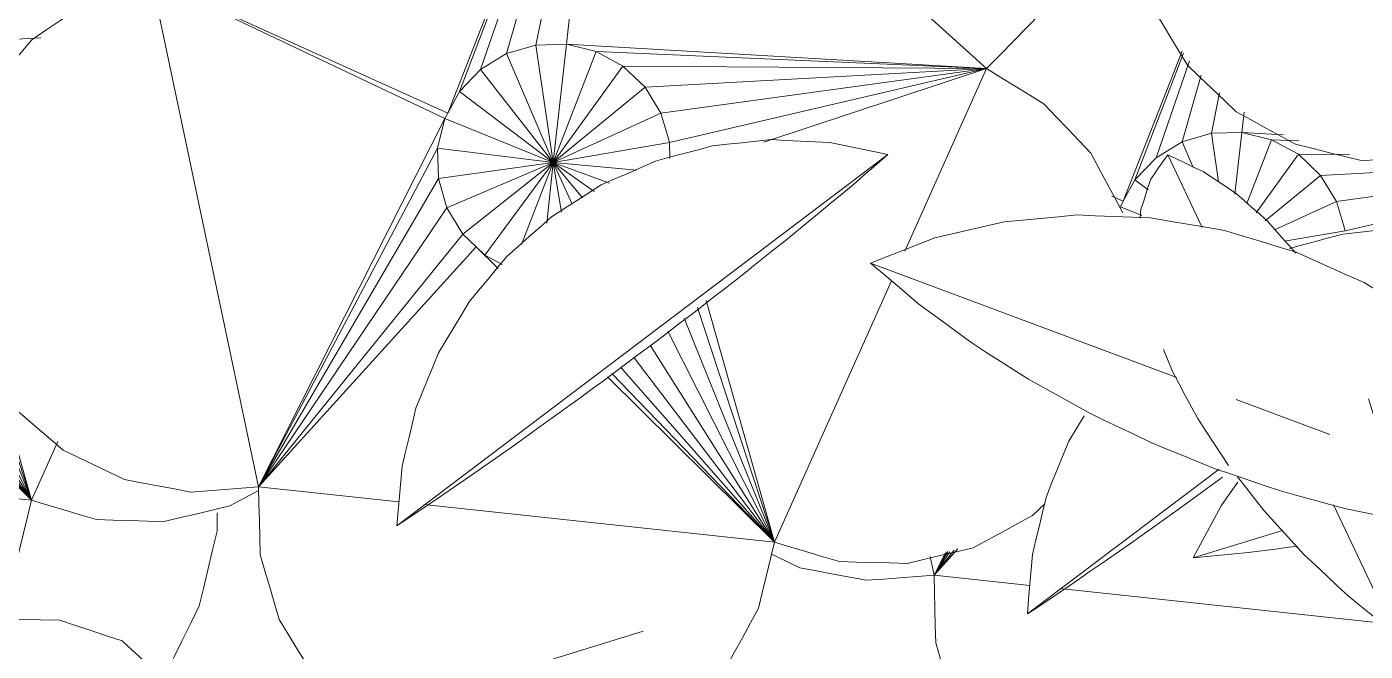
# Model space of a CAD drawing. Header units: metres. Extents: x -18.34 to -13.25, y -25.49 to -16.26.
# Drawn here: x -17.2433 to -17.1471, y -21.2125 to -21.1677 of the extents above; entities that cross this region are included whole.
import ezdxf

# ---------------------------------------------------------------- set-up
doc = ezdxf.new("R2010")
doc.units = ezdxf.units.M
doc.layers.add('Importações nas famílias', color=7, linetype='Continuous', lineweight=5)
doc.layers.add('Vegetação', color=7, linetype='Continuous', lineweight=5)

# ---------------------------------------------------------------- blocks, each defined once
blk = doc.blocks.new('Planta_pergolado_12200 - plantas pergolado_skp_Component_12-V596-Pavimento 02 - Executivo')
at = {"layer": 'Importações nas famílias', "color": 9}
blk.add_line((0.060393, 0.261501), (0.095655, 0.234838), dxfattribs=at)
at = {"layer": 'Importações nas famílias', "color": 9, "flags": 128}
for points in [[(0.060755, 0.257224), (0.060664, 0.258293), (0.060574, 0.259363), (0.060483, 0.260432), (0.060393, 0.261501)], [(0.060393, 0.261501), (0.061137, 0.261), (0.061882, 0.2605), (0.062626, 0.259999), (0.063371, 0.259498)], [(0.063371, 0.259498), (0.064142, 0.258966), (0.064914, 0.258435), (0.065685, 0.257903), (0.066457, 0.257371)], [(0.061758, 0.253053), (0.061507, 0.254096), (0.061257, 0.255139), (0.061006, 0.256181), (0.060755, 0.257224)], [(0.066457, 0.257371), (0.067247, 0.256815), (0.068038, 0.256258), (0.068828, 0.255701), (0.069618, 0.255145)], [(0.069618, 0.255145), (0.070418, 0.254569), (0.071218, 0.253994), (0.072018, 0.253419), (0.072818, 0.252843)], [(0.063378, 0.249088), (0.062973, 0.250079), (0.062568, 0.251071), (0.062163, 0.252062), (0.061758, 0.253053)], [(0.072818, 0.252843), (0.073619, 0.252255), (0.07442, 0.251668), (0.075221, 0.25108), (0.076022, 0.250492)], [(0.076022, 0.250492), (0.076815, 0.249898), (0.077608, 0.249305), (0.078401, 0.248711), (0.079194, 0.248118)], [(0.065577, 0.24542), (0.065028, 0.246337), (0.064478, 0.247254), (0.063928, 0.248171), (0.063378, 0.249088)], [(0.079194, 0.248118), (0.07997, 0.247525), (0.080746, 0.246932), (0.081522, 0.246339), (0.082299, 0.245746)], [(0.068304, 0.242136), (0.067622, 0.242957), (0.066941, 0.243778), (0.066259, 0.244599), (0.065577, 0.24542)], [(0.082299, 0.245746), (0.083049, 0.245161), (0.0838, 0.244575), (0.084551, 0.24399), (0.085302, 0.243404)], [(0.085302, 0.243404), (0.086019, 0.242832), (0.086736, 0.242261), (0.087453, 0.241689), (0.08817, 0.241117)], [(0.071494, 0.239313), (0.070697, 0.240019), (0.069899, 0.240725), (0.069102, 0.24143), (0.068304, 0.242136)], [(0.08817, 0.241117), (0.088845, 0.240566), (0.08952, 0.240014), (0.090196, 0.239463), (0.090871, 0.238911)], [(0.075073, 0.237018), (0.074179, 0.237592), (0.073284, 0.238166), (0.072389, 0.238739), (0.071494, 0.239313)], [(0.090871, 0.238911), (0.091497, 0.238386), (0.092123, 0.237861), (0.092749, 0.237336), (0.093375, 0.236811)], [(0.078957, 0.235303), (0.077986, 0.235732), (0.077015, 0.23616), (0.076044, 0.236589), (0.075073, 0.237018)], [(0.093375, 0.236811), (0.093945, 0.236318), (0.094515, 0.235824), (0.095085, 0.235331), (0.095655, 0.234838)], [(0.083054, 0.23421), (0.08203, 0.234483), (0.081006, 0.234757), (0.079981, 0.23503), (0.078957, 0.235303)], [(0.095655, 0.234838), (0.094617, 0.234623), (0.093579, 0.234407), (0.092541, 0.234191), (0.091502, 0.233975)], [(0.087269, 0.233764), (0.086215, 0.233875), (0.085162, 0.233987), (0.084108, 0.234098), (0.083054, 0.23421)], [(0.091502, 0.233975), (0.090444, 0.233922), (0.089386, 0.233869), (0.088327, 0.233816), (0.087269, 0.233764)]]:
    blk.add_lwpolyline(points, dxfattribs=at)
blk = doc.blocks.new('Planta_pergolado_12200 - plantas pergolado_skp_Component_12-V3026-Pavimento 02 - Executivo')
at = {"layer": 'Importações nas famílias', "color": 9}
for p, q in [((0.421166, -0.084023), (0.418687, -0.078788)), ((0.41676, -0.082699), (0.416711, -0.083332)), ((0.434951, -0.113134), (0.43059, -0.103925))]:
    blk.add_line(p, q, dxfattribs=at)
at = {"layer": 'Importações nas famílias', "color": 9, "flags": 128}
for points in [[(0.418687, -0.078788), (0.418383, -0.079224), (0.41808, -0.079661), (0.417777, -0.080098), (0.417474, -0.080534)], [(0.421229, -0.079993), (0.420594, -0.079692), (0.419958, -0.07939), (0.419322, -0.079089), (0.418687, -0.078788)], [(0.417474, -0.080534), (0.417295, -0.081075), (0.417117, -0.081617), (0.416938, -0.082158), (0.41676, -0.082699)], [(0.423628, -0.081585), (0.423028, -0.081187), (0.422429, -0.080789), (0.421829, -0.080391), (0.421229, -0.079993)], [(0.425855, -0.083548), (0.425299, -0.083057), (0.424742, -0.082567), (0.424185, -0.082076), (0.423628, -0.081585)], [(0.427887, -0.085859), (0.427379, -0.085281), (0.426871, -0.084703), (0.426363, -0.084126), (0.425855, -0.083548)], [(0.418387, -0.092777), (0.41872, -0.09359), (0.419052, -0.094402)], [(0.419052, -0.094402), (0.4195, -0.095238), (0.419948, -0.096074), (0.420396, -0.09691), (0.420845, -0.097745)], [(0.433645, -0.098018), (0.433383, -0.097165), (0.433121, -0.096312)], [(0.420845, -0.097745), (0.421398, -0.098585), (0.421951, -0.099424), (0.422504, -0.100264), (0.423057, -0.101103)], [(0.434412, -0.101618), (0.43422, -0.100718), (0.434029, -0.099818), (0.433837, -0.098918), (0.433645, -0.098018)], [(0.423702, -0.101926), (0.424348, -0.102749), (0.424993, -0.103573), (0.425638, -0.104396)], [(0.434888, -0.105365), (0.434769, -0.104428), (0.43465, -0.103491), (0.434531, -0.102555), (0.434412, -0.101618)], [(0.425638, -0.104396), (0.42636, -0.105184), (0.427082, -0.105971), (0.427804, -0.106759), (0.428527, -0.107547)], [(0.435069, -0.109218), (0.435024, -0.108255), (0.434978, -0.107291), (0.434933, -0.106328), (0.434888, -0.105365)], [(0.428527, -0.107547), (0.429309, -0.108281), (0.430091, -0.109015), (0.430873, -0.109749), (0.431655, -0.110483)], [(0.434951, -0.113134), (0.43498, -0.112155), (0.43501, -0.111176), (0.435039, -0.110197), (0.435069, -0.109218)], [(0.431655, -0.110483), (0.432479, -0.111145), (0.433303, -0.111808), (0.434127, -0.112471), (0.434951, -0.113134)]]:
    blk.add_lwpolyline(points, dxfattribs=at)
blk = doc.blocks.new('Planta_pergolado_12200 - plantas pergolado_skp_Component_17-V3027-Pavimento 02 - Executivo')
at = {"layer": 'Importações nas famílias', "color": 9, "flags": 128}
for points in [[(0.420102, -0.072341), (0.419472, -0.071301), (0.418841, -0.070262), (0.418211, -0.069222), (0.41758, -0.068183)], [(0.423613, -0.075702), (0.422735, -0.074862), (0.421857, -0.074021), (0.42098, -0.073181), (0.420102, -0.072341)], [(0.427873, -0.078038), (0.426808, -0.077454), (0.425743, -0.07687), (0.424678, -0.076286), (0.423613, -0.075702)], [(0.432591, -0.07919), (0.431412, -0.078902), (0.430232, -0.078614), (0.429052, -0.078326), (0.427873, -0.078038)], [(0.437448, -0.079079), (0.436234, -0.079107), (0.43502, -0.079134), (0.433805, -0.079162), (0.432591, -0.07919)]]:
    blk.add_lwpolyline(points, dxfattribs=at)
blk = doc.blocks.new('Planta_pergolado_12200 - plantas pergolado_skp_Component_16-V3028-Pavimento 02 - Executivo')
for name in ['Planta_pergolado_12200 - plantas pergolado_skp_Component_17-V3027-Pavimento 02 - Executivo', 'Planta_pergolado_12200 - plantas pergolado_skp_Component_12-V3026-Pavimento 02 - Executivo']:
    blk.add_blockref(name, (0, 0))
at = {"extrusion": (0, 0, -1), "zscale": -1, "rotation": 180}
blk.add_blockref('Planta_pergolado_12200 - plantas pergolado_skp_Component_12-V596-Pavimento 02 - Executivo', (-0.302923, 0.156061), dxfattribs=at)
blk = doc.blocks.new('Planta_pergolado_12200 - plantas pergolado_skp_Component_12-V3040-Pavimento 02 - Executivo')
at = {"layer": 'Importações nas famílias', "color": 9}
for p, q in [((0.436713, -0.090525), (0.442312, -0.086291)), ((0.408605, -0.111778), (0.422374, -0.101367))]:
    blk.add_line(p, q, dxfattribs=at)
at = {"layer": 'Importações nas famílias', "color": 9, "flags": 128}
for points in [[(0.431267, -0.084487), (0.430242, -0.08476), (0.429218, -0.085033), (0.428194, -0.085307), (0.427428, -0.085511)], [(0.435481, -0.084041), (0.434428, -0.084152), (0.433374, -0.084264), (0.43232, -0.084375), (0.431267, -0.084487)], [(0.439715, -0.084252), (0.438656, -0.084199), (0.437598, -0.084146), (0.43654, -0.084093), (0.435481, -0.084041)], [(0.443867, -0.085115), (0.442829, -0.084899), (0.441791, -0.084684), (0.440753, -0.084468), (0.439715, -0.084252)], [(0.441588, -0.087087), (0.442158, -0.086594), (0.442728, -0.086101), (0.443298, -0.085608), (0.443867, -0.085115)], [(0.439083, -0.089188), (0.43971, -0.088663), (0.440336, -0.088138), (0.440962, -0.087613), (0.441588, -0.087087)], [(0.437107, -0.090803), (0.437733, -0.090291), (0.438408, -0.08974), (0.439083, -0.089188)], [(0.41269, -0.097531), (0.41214, -0.098448), (0.411591, -0.099365)], [(0.411591, -0.099365), (0.411185, -0.100356), (0.41078, -0.101347), (0.410375, -0.102339), (0.40997, -0.10333)], [(0.421031, -0.10312), (0.421831, -0.102532), (0.422632, -0.101945)], [(0.40997, -0.10333), (0.40972, -0.104373), (0.409469, -0.105415), (0.409218, -0.106458), (0.408967, -0.107501)], [(0.41783, -0.105422), (0.41863, -0.104846), (0.41943, -0.104271), (0.42023, -0.103695), (0.421031, -0.10312)], [(0.414669, -0.107648), (0.41546, -0.107092), (0.41625, -0.106535), (0.41704, -0.105978), (0.41783, -0.105422)], [(0.408967, -0.107501), (0.408877, -0.10857), (0.408786, -0.109639), (0.408696, -0.110709), (0.408605, -0.111778)], [(0.411583, -0.109775), (0.412355, -0.109243), (0.413126, -0.108712), (0.413898, -0.10818), (0.414669, -0.107648)], [(0.408605, -0.111778), (0.40935, -0.111277), (0.410094, -0.110777), (0.410839, -0.110276), (0.411583, -0.109775)]]:
    blk.add_lwpolyline(points, dxfattribs=at)
blk = doc.blocks.new('Planta_pergolado_12200 - plantas pergolado_skp_Component_16-V3042-Pavimento 02 - Executivo')
blk.add_blockref('Planta_pergolado_12200 - plantas pergolado_skp_Component_12-V3040-Pavimento 02 - Executivo', (0, 0))
blk = doc.blocks.new('Planta_pergolado_12200 - plantas pergolado_skp_-V3068-Pavimento 02 - Executivo')
for name in ['Planta_pergolado_12200 - plantas pergolado_skp_Component_16-V3028-Pavimento 02 - Executivo', 'Planta_pergolado_12200 - plantas pergolado_skp_Component_16-V3042-Pavimento 02 - Executivo']:
    blk.add_blockref(name, (0, 0))
blk = doc.blocks.new('Planta_pergolado_12200 - plantas pergolado_skp_-V3129-Pavimento 02 - Executivo')
blk.add_blockref('Planta_pergolado_12200 - plantas pergolado_skp_-V3068-Pavimento 02 - Executivo', (0, 0))
blk = doc.blocks.new('Planta_pergolado_12200 - plantas pergolado_skp_Component_17-V3174-Pavimento 02 - Executivo')
at = {"layer": 'Importações nas famílias', "color": 9}
for p, q in [((0.337728, -0.070376), (0.327751, -0.07092)), ((0.337055, -0.103609), (0.328758, -0.083031)), ((0.337055, -0.103609), (0.327245, -0.084237)), ((0.337055, -0.103609), (0.326008, -0.086093)), ((0.337055, -0.103609), (0.325391, -0.088287)), ((0.337055, -0.103609), (0.324839, -0.089704)), ((0.337055, -0.103609), (0.324049, -0.090729)), ((0.337055, -0.103609), (0.324316, -0.090399)), ((0.337055, -0.103609), (0.334, -0.094301)), ((0.33472, -0.095341), (0.337055, -0.103609)), ((0.337055, -0.103609), (0.338947, -0.099382)), ((0.337055, -0.103609), (0.310189, -0.100731))]:
    blk.add_line(p, q, dxfattribs=at)
at = {"layer": 'Importações nas famílias', "color": 9, "flags": 128}
for points in [[(0.337055, -0.103609), (0.336769, -0.104791), (0.336483, -0.105973), (0.336197, -0.107155), (0.33591, -0.108338)], [(0.341719, -0.105), (0.340553, -0.104652), (0.339387, -0.104304), (0.338221, -0.103956), (0.337055, -0.103609)], [(0.353375, -0.102899), (0.352388, -0.103432), (0.351317, -0.104011)], [(0.351317, -0.104011), (0.350134, -0.104292), (0.34895, -0.104574), (0.347767, -0.104855), (0.346583, -0.105137)], [(0.346583, -0.105137), (0.345367, -0.105103), (0.344151, -0.105068), (0.342935, -0.105034), (0.341719, -0.105)]]:
    blk.add_lwpolyline(points, dxfattribs=at)
blk = doc.blocks.new('Planta_pergolado_12200 - plantas pergolado_skp_Component_16-V3175-Pavimento 02 - Executivo')
blk.add_blockref('Planta_pergolado_12200 - plantas pergolado_skp_Component_17-V3174-Pavimento 02 - Executivo', (0, 0))
blk = doc.blocks.new('Planta_pergolado_12200 - plantas pergolado_skp_Component_17-V3183-Pavimento 02 - Executivo')
at = {"layer": 'Importações nas famílias', "color": 9}
for p, q in [((0.378007, -0.047594), (0.405668, -0.072594)), ((0.366963, -0.075792), (0.374703, -0.05603)), ((0.367802, -0.074253), (0.374777, -0.056032)), ((0.369316, -0.072664), (0.37508, -0.056038)), ((0.371189, -0.071522), (0.3755, -0.056393)), ((0.373294, -0.070903), (0.376294, -0.056065)), ((0.375488, -0.07085), (0.377088, -0.056082)), ((0.345685, -0.066169), (0.353369, -0.102648)), ((0.366751, -0.076179), (0.345685, -0.066169)), ((0.345685, -0.066169), (0.366963, -0.075792)), ((0.371189, -0.071522), (0.373294, -0.070903)), ((0.373294, -0.070903), (0.375488, -0.07085)), ((0.374527, -0.079344), (0.373294, -0.070903)), ((0.374527, -0.079344), (0.375488, -0.07085)), ((0.405668, -0.072594), (0.375488, -0.07085)), ((0.377621, -0.071366), (0.375488, -0.07085)), ((0.369316, -0.072664), (0.371189, -0.071522)), ((0.374527, -0.079344), (0.371189, -0.071522)), ((0.374527, -0.079344), (0.377621, -0.071366)), ((0.379548, -0.072417), (0.377621, -0.071366)), ((0.377621, -0.071366), (0.405668, -0.072594)), ((0.367802, -0.074253), (0.369316, -0.072664)), ((0.374527, -0.079344), (0.369316, -0.072664)), ((0.374527, -0.079344), (0.379548, -0.072417)), ((0.381137, -0.073931), (0.379548, -0.072417)), ((0.379548, -0.072417), (0.405668, -0.072594)), ((0.405668, -0.072594), (0.381137, -0.073931)), ((0.405668, -0.072594), (0.38228, -0.075804)), ((0.382899, -0.077909), (0.405668, -0.072594)), ((0.389671, -0.077882), (0.405668, -0.072594)), ((0.399797, -0.085713), (0.405668, -0.072594)), ((0.374527, -0.079344), (0.381137, -0.073931)), ((0.38228, -0.075804), (0.381137, -0.073931)), ((0.366963, -0.075792), (0.367802, -0.074253)), ((0.374527, -0.079344), (0.367802, -0.074253)), ((0.366751, -0.076179), (0.366963, -0.075792)), ((0.374527, -0.079344), (0.38228, -0.075804)), ((0.382775, -0.077486), (0.38228, -0.075804)), ((0.353369, -0.102648), (0.366751, -0.076179)), ((0.366235, -0.078312), (0.366751, -0.076179)), ((0.374527, -0.079344), (0.366751, -0.076179)), ((0.382775, -0.077486), (0.382899, -0.077909)), ((0.353369, -0.102648), (0.366235, -0.078312)), ((0.374527, -0.079344), (0.366235, -0.078312)), ((0.366289, -0.080505), (0.366235, -0.078312)), ((0.382899, -0.077909), (0.374527, -0.079344)), ((0.382899, -0.077909), (0.382927, -0.079048)), ((0.374527, -0.079344), (0.366289, -0.080505)), ((0.374527, -0.079344), (0.366908, -0.082611)), ((0.374527, -0.079344), (0.368051, -0.084484)), ((0.36964, -0.085997), (0.374527, -0.079344)), ((0.374527, -0.079344), (0.37226, -0.085243)), ((0.374088, -0.083706), (0.374527, -0.079344)), ((0.374527, -0.079344), (0.377482, -0.081419)), ((0.376637, -0.081873), (0.374527, -0.079344)), ((0.374527, -0.079344), (0.375902, -0.082334)), ((0.375126, -0.082922), (0.374527, -0.079344)), ((0.374527, -0.079344), (0.378584, -0.080827)), ((0.374527, -0.079344), (0.380545, -0.079886)), ((0.366289, -0.080505), (0.353369, -0.102648)), ((0.366908, -0.082611), (0.366289, -0.080505)), ((0.366908, -0.082611), (0.353369, -0.102648)), ((0.368051, -0.084484), (0.366908, -0.082611)), ((0.368051, -0.084484), (0.353369, -0.102648)), ((0.369004, -0.085391), (0.368051, -0.084484)), ((0.369004, -0.085391), (0.353369, -0.102648)), ((0.36964, -0.085997), (0.369004, -0.085391)), ((0.370592, -0.086964), (0.369004, -0.085391)), ((0.370876, -0.086672), (0.36964, -0.085997)), ((0.390441, -0.106619), (0.398844, -0.087842)), ((0.385536, -0.089252), (0.390441, -0.106619)), ((0.390441, -0.106619), (0.384905, -0.089756)), ((0.390441, -0.106619), (0.383949, -0.090518)), ((0.390441, -0.106619), (0.382765, -0.091462)), ((0.390441, -0.106619), (0.381511, -0.092462)), ((0.390441, -0.106619), (0.379434, -0.094091)), ((0.390441, -0.106619), (0.380354, -0.09337)), ((0.390441, -0.106619), (0.378438, -0.094733)), ((0.390441, -0.106619), (0.378758, -0.094505)), ((0.36346, -0.103729), (0.353369, -0.102648)), ((0.390441, -0.106619), (0.36525, -0.103921)), ((0.409868, -0.103873), (0.408984, -0.104708))]:
    blk.add_line(p, q, dxfattribs=at)
at = {"layer": 'Importações nas famílias', "color": 9, "flags": 128}
for points in [[(0.337079, -0.070532), (0.338083, -0.069845), (0.339086, -0.069158), (0.34009, -0.068471), (0.341094, -0.067784)], [(0.409561, -0.068641), (0.408588, -0.069629), (0.407615, -0.070618), (0.406641, -0.071606), (0.405668, -0.072594)], [(0.333911, -0.074226), (0.334703, -0.073302), (0.335495, -0.072379), (0.336287, -0.071455), (0.337079, -0.070532)], [(0.405668, -0.072594), (0.406704, -0.073232), (0.40774, -0.073869), (0.408777, -0.074507), (0.409813, -0.075145)], [(0.409813, -0.075145), (0.410649, -0.076029), (0.411484, -0.076913), (0.41232, -0.077797), (0.413156, -0.078681)], [(0.413156, -0.078681), (0.413735, -0.079751), (0.414313, -0.080821), (0.414892, -0.081891), (0.41547, -0.082962)], [(0.339345, -0.100021), (0.338421, -0.099229), (0.337498, -0.098437), (0.336574, -0.097645), (0.33565, -0.096853)], [(0.343734, -0.102124), (0.342636, -0.101598), (0.341539, -0.101072), (0.340442, -0.100547), (0.339345, -0.100021)], [(0.348517, -0.103021), (0.347321, -0.102796), (0.346125, -0.102572), (0.344929, -0.102348), (0.343734, -0.102124)], [(0.353369, -0.102648), (0.352156, -0.102741), (0.350943, -0.102834), (0.34973, -0.102928), (0.348517, -0.103021)], [(0.353487, -0.107513), (0.353458, -0.106297), (0.353428, -0.105081), (0.353399, -0.103865), (0.353369, -0.102648)], [(0.408984, -0.104708), (0.407914, -0.105286), (0.406843, -0.105865), (0.405773, -0.106443), (0.404703, -0.107021)], [(0.390441, -0.106619), (0.390155, -0.107802), (0.389868, -0.108984), (0.389582, -0.110166), (0.389296, -0.111348)], [(0.395104, -0.108011), (0.393938, -0.107663), (0.392773, -0.107315), (0.391607, -0.106967), (0.390441, -0.106619)], [(0.354861, -0.112181), (0.354518, -0.111014), (0.354174, -0.109847), (0.353831, -0.10868), (0.353487, -0.107513)], [(0.404703, -0.107021), (0.403519, -0.107303), (0.402336, -0.107585), (0.401152, -0.107866), (0.399969, -0.108148)], [(0.399969, -0.108148), (0.398753, -0.108113), (0.397537, -0.108079), (0.39632, -0.108045), (0.395104, -0.108011)], [(0.389296, -0.111348), (0.388714, -0.112416), (0.388131, -0.113484), (0.387549, -0.114552), (0.386966, -0.11562)], [(0.357396, -0.116335), (0.356762, -0.115297), (0.356128, -0.114258), (0.355495, -0.11322), (0.354861, -0.112181)]]:
    blk.add_lwpolyline(points, dxfattribs=at)
blk = doc.blocks.new('Planta_pergolado_12200 - plantas pergolado_skp_Component_16-V3184-Pavimento 02 - Executivo')
blk.add_blockref('Planta_pergolado_12200 - plantas pergolado_skp_Component_17-V3183-Pavimento 02 - Executivo', (0, 0))
blk = doc.blocks.new('Planta_pergolado_12200 - plantas pergolado_skp_Component_17-V2272-Pavimento 02 - Executivo')
at = {"layer": 'Importações nas famílias', "color": 9}
for p, q in [((0.434127, 0.112438), (0.410929, 0.109953)), ((0.408779, 0.109723), (0.401903, 0.108986)), ((0.401624, 0.107658), (0.401903, 0.108986)), ((0.402899, 0.10728), (0.401903, 0.108986)), ((0.401903, 0.108986), (0.402768, 0.107351)), ((0.403029, 0.10732), (0.401903, 0.108986)), ((0.403349, 0.107198), (0.401903, 0.108986)), ((0.403616, 0.107096), (0.401903, 0.108986)), ((0.401903, 0.108986), (0.402716, 0.107379)), ((0.431434, 0.084247), (0.427072, 0.084995)), ((0.42635, 0.08418), (0.430814, 0.082142)), ((0.431309, 0.083823), (0.430814, 0.082142)), ((0.431309, 0.083823), (0.431434, 0.084247)), ((0.431434, 0.084247), (0.444197, 0.081268)), ((0.416821, 0.083142), (0.415286, 0.082517)), ((0.425041, 0.082951), (0.428082, 0.078755)), ((0.425696, 0.083524), (0.429671, 0.080268)), ((0.41467, 0.081756), (0.415497, 0.08213)), ((0.415286, 0.082517), (0.415497, 0.08213)), ((0.415497, 0.08213), (0.416336, 0.080591)), ((0.415497, 0.08213), (0.419718, 0.071354)), ((0.424378, 0.082287), (0.426155, 0.077704)), ((0.430814, 0.082142), (0.429671, 0.080268)), ((0.44505, 0.080188), (0.430814, 0.082142)), ((0.417273, 0.0813), (0.416336, 0.080591)), ((0.42352, 0.081628), (0.424022, 0.077188)), ((0.416336, 0.080591), (0.41785, 0.079002)), ((0.416336, 0.080591), (0.419822, 0.071485)), ((0.422339, 0.080739), (0.421829, 0.077241)), ((0.429671, 0.080268), (0.428082, 0.078755)), ((0.445514, 0.079405), (0.429671, 0.080268)), ((0.41785, 0.079002), (0.419723, 0.07786)), ((0.41785, 0.079002), (0.420265, 0.072037)), ((0.42051, 0.079703), (0.419723, 0.07786)), ((0.428082, 0.078755), (0.426155, 0.077704)), ((0.428082, 0.078755), (0.431756, 0.07878)), ((0.419723, 0.07786), (0.421829, 0.077241)), ((0.419723, 0.07786), (0.42109, 0.073064)), ((0.421829, 0.077241), (0.424022, 0.077188)), ((0.421829, 0.077241), (0.422417, 0.074328)), ((0.426155, 0.077704), (0.424022, 0.077188)), ((0.427003, 0.07736), (0.424022, 0.077188)), ((0.424022, 0.077188), (0.424181, 0.075725)), ((0.426155, 0.077704), (0.428109, 0.07779))]:
    blk.add_line(p, q, dxfattribs=at)
at = {"layer": 'Importações nas famílias', "color": 9, "flags": 128}
for points in [[(0.403395, 0.118519), (0.403052, 0.117352), (0.402709, 0.116185), (0.402365, 0.115018), (0.402022, 0.113851)], [(0.402022, 0.113851), (0.401992, 0.112635), (0.401963, 0.111419), (0.401933, 0.110203), (0.401903, 0.108986)], [(0.397051, 0.109358), (0.395855, 0.109134), (0.39466, 0.10891), (0.393464, 0.108686), (0.392268, 0.108462)], [(0.401903, 0.108986), (0.40069, 0.109079), (0.399477, 0.109172), (0.398264, 0.109265), (0.397051, 0.109358)], [(0.392268, 0.108462), (0.391171, 0.107936), (0.390231, 0.107486)]]:
    blk.add_lwpolyline(points, dxfattribs=at)
blk = doc.blocks.new('Planta_pergolado_12200 - plantas pergolado_skp_Component_16-V3191-Pavimento 02 - Executivo')
at = {"extrusion": (0, 0, -1), "zscale": -0.9999999999999999, "rotation": 180}
blk.add_blockref('Planta_pergolado_12200 - plantas pergolado_skp_Component_17-V2272-Pavimento 02 - Executivo', (0, 0), dxfattribs=at)
blk = doc.blocks.new('Planta_pergolado_12200 - plantas pergolado_skp_-V3213-Pavimento 02 - Executivo')
at = {"layer": 'Importações nas famílias', "color": 9}
blk.add_line((0.344741, -0.124161), (0.381008, -0.113021), dxfattribs=at)
for name in ['Planta_pergolado_12200 - plantas pergolado_skp_Component_16-V3175-Pavimento 02 - Executivo', 'Planta_pergolado_12200 - plantas pergolado_skp_Component_16-V3184-Pavimento 02 - Executivo', 'Planta_pergolado_12200 - plantas pergolado_skp_Component_16-V3191-Pavimento 02 - Executivo']:
    blk.add_blockref(name, (0, 0))
blk = doc.blocks.new('Planta_pergolado_12200 - plantas pergolado_skp_Component_17-V3281-Pavimento 02 - Executivo')
at = {"layer": 'Importações nas famílias', "color": 9}
for p, q in [((0.350394, -0.104501), (0.350393, -0.105829)), ((0.334087, -0.111376), (0.334498, -0.112334)), ((0.34666, -0.116152), (0.346141, -0.116779)), ((0.310847, -0.121772), (0.311599, -0.122084)), ((0.309246, -0.122396), (0.310016, -0.123148)), ((0.309927, -0.122131), (0.310701, -0.122645)), ((0.343115, -0.134295), (0.343185, -0.135123))]:
    blk.add_line(p, q, dxfattribs=at)
at = {"layer": 'Importações nas famílias', "color": 9, "flags": 128}
for points in [[(0.350393, -0.105829), (0.350073, -0.10717), (0.349752, -0.108511), (0.349432, -0.109852), (0.349111, -0.111193)], [(0.349111, -0.111193), (0.348498, -0.112433), (0.347885, -0.113672), (0.347273, -0.114912), (0.34666, -0.116152)], [(0.343185, -0.135123), (0.343028, -0.136307), (0.342871, -0.137491), (0.342714, -0.138674), (0.342557, -0.139858)], [(0.342557, -0.139858), (0.342157, -0.141007), (0.342094, -0.14119)]]:
    blk.add_lwpolyline(points, dxfattribs=at)
blk = doc.blocks.new('Planta_pergolado_12200 - plantas pergolado_skp_Component_16-V3282-Pavimento 02 - Executivo')
blk.add_blockref('Planta_pergolado_12200 - plantas pergolado_skp_Component_17-V3281-Pavimento 02 - Executivo', (0, 0))
blk = doc.blocks.new('Planta_pergolado_12200 - plantas pergolado_skp_Component_17-V3315-Pavimento 02 - Executivo')
at = {"layer": 'Importações nas famílias', "color": 9, "flags": 128}
for points in [[(0.33349, -0.112103), (0.334892, -0.112136), (0.336294, -0.112168), (0.337696, -0.1122), (0.339098, -0.112232)], [(0.339098, -0.112232), (0.340215, -0.112602), (0.341331, -0.112971), (0.342447, -0.11334), (0.343564, -0.113709)], [(0.343564, -0.113709), (0.344299, -0.114384), (0.345035, -0.115059), (0.34577, -0.115734), (0.346506, -0.116408)]]:
    blk.add_lwpolyline(points, dxfattribs=at)
blk = doc.blocks.new('Planta_pergolado_12200 - plantas pergolado_skp_Component_16-V3316-Pavimento 02 - Executivo')
blk.add_blockref('Planta_pergolado_12200 - plantas pergolado_skp_Component_17-V3315-Pavimento 02 - Executivo', (0, 0))
blk = doc.blocks.new('Planta_pergolado_12200 - plantas pergolado_skp_-V3327-Pavimento 02 - Executivo')
blk.add_blockref('Planta_pergolado_12200 - plantas pergolado_skp_Component_16-V3316-Pavimento 02 - Executivo', (0, 0))
blk = doc.blocks.new('Planta_pergolado_12200 - plantas pergolado_skp_-V3328-Pavimento 02 - Executivo')
for name in ['Planta_pergolado_12200 - plantas pergolado_skp_-V3327-Pavimento 02 - Executivo', 'Planta_pergolado_12200 - plantas pergolado_skp_Component_16-V3282-Pavimento 02 - Executivo']:
    blk.add_blockref(name, (0, 0))
blk = doc.blocks.new('Planta_pergolado_12200 - plantas pergolado_skp_Component_12-V1286-Pavimento 02 - Executivo')
at = {"layer": 'Importações nas famílias', "color": 9}
for p, q in [((0.420525, 0.107748), (0.426925, 0.105786)), ((0.434911, 0.105694), (0.435825, 0.105512)), ((0.435825, 0.105512), (0.436694, 0.105305)), ((0.447589, 0.101966), (0.448267, 0.101699)), ((0.446263, 0.099861), (0.455667, 0.096979))]:
    blk.add_line(p, q, dxfattribs=at)
at = {"layer": 'Importações nas famílias', "color": 9, "flags": 128}
for points in [[(0.422529, 0.104008), (0.422028, 0.104943), (0.421527, 0.105878), (0.421026, 0.106813), (0.420525, 0.107748)], [(0.420525, 0.107748), (0.421512, 0.107652), (0.4225, 0.107556), (0.423488, 0.10746), (0.424476, 0.107364)], [(0.424476, 0.107364), (0.42545, 0.107237), (0.426423, 0.107111), (0.427397, 0.106985), (0.428006, 0.106906)], [(0.423729, 0.102309), (0.423129, 0.103158), (0.422529, 0.104008)], [(0.448267, 0.101699), (0.448864, 0.101418), (0.449462, 0.101137), (0.45006, 0.100855), (0.450658, 0.100574)], [(0.450658, 0.100574), (0.451169, 0.100281), (0.45168, 0.099988), (0.452191, 0.099696), (0.452703, 0.099403)], [(0.452703, 0.099403), (0.453122, 0.099102), (0.453541, 0.098802), (0.45396, 0.098501), (0.454379, 0.0982)], [(0.454379, 0.0982), (0.454701, 0.097895), (0.455023, 0.09759), (0.455345, 0.097284), (0.455667, 0.096979)], [(0.455667, 0.096979), (0.455044, 0.096389), (0.45442, 0.095798), (0.453796, 0.095208), (0.453172, 0.094618)], [(0.453172, 0.094618), (0.452468, 0.094168), (0.451763, 0.093718), (0.451058, 0.093268), (0.450354, 0.092818)], [(0.450354, 0.092818), (0.449585, 0.092519), (0.448816, 0.092219), (0.448047, 0.09192), (0.447278, 0.091621)], [(0.440649, 0.091133), (0.439799, 0.091314), (0.438949, 0.091494), (0.438284, 0.091635)], [(0.447278, 0.091621), (0.446463, 0.091479), (0.445648, 0.091338), (0.444833, 0.091196), (0.444018, 0.091055)], [(0.444018, 0.091055), (0.443175, 0.091075), (0.442333, 0.091094), (0.441491, 0.091114), (0.440649, 0.091133)]]:
    blk.add_lwpolyline(points, dxfattribs=at)
blk = doc.blocks.new('Planta_pergolado_12200 - plantas pergolado_skp_Component_16-V3338-Pavimento 02 - Executivo')
at = {"extrusion": (0, 0, -1), "zscale": -1, "rotation": 180}
blk.add_blockref('Planta_pergolado_12200 - plantas pergolado_skp_Component_12-V1286-Pavimento 02 - Executivo', (0, 0), dxfattribs=at)
blk = doc.blocks.new('Planta_pergolado_12200 - plantas pergolado_skp_Component_12-V1366-Pavimento 02 - Executivo')
at = {"layer": 'Importações nas famílias', "color": 9}
for p, q in [((0.434109, 0.100294), (0.449676, 0.106106)), ((0.423607, 0.096373), (0.430326, 0.098882)), ((0.397339, 0.086566), (0.419335, 0.094778))]:
    blk.add_line(p, q, dxfattribs=at)
at = {"layer": 'Importações nas famílias', "color": 9, "flags": 128}
for points in [[(0.436219, 0.105197), (0.437376, 0.105357), (0.438534, 0.105518), (0.439691, 0.105678), (0.440848, 0.105838)], [(0.440848, 0.105838), (0.441974, 0.105914), (0.443099, 0.10599), (0.444225, 0.106066), (0.445351, 0.106143)], [(0.445351, 0.106143), (0.446432, 0.106134), (0.447513, 0.106124), (0.448595, 0.106115), (0.449676, 0.106106)], [(0.449676, 0.106106), (0.449158, 0.105028), (0.44864, 0.10395), (0.448122, 0.102871), (0.447604, 0.101793)], [(0.431514, 0.104225), (0.43269, 0.104468), (0.433867, 0.104711), (0.435043, 0.104954), (0.436219, 0.105197)], [(0.426786, 0.102935), (0.427968, 0.103257), (0.42915, 0.10358), (0.430332, 0.103903), (0.431514, 0.104225)], [(0.422088, 0.101339), (0.423262, 0.101738), (0.424437, 0.102137), (0.425612, 0.102536), (0.426786, 0.102935)], [(0.41747, 0.099456), (0.418625, 0.099927), (0.419779, 0.100398), (0.420933, 0.100868), (0.422088, 0.101339)], [(0.447604, 0.101793), (0.446905, 0.100778), (0.446206, 0.099762), (0.445507, 0.098747), (0.444808, 0.097732)], [(0.412986, 0.097308), (0.414107, 0.097845), (0.415228, 0.098382), (0.416349, 0.098919), (0.41747, 0.099456)], [(0.408684, 0.094916), (0.40976, 0.095514), (0.410835, 0.096112), (0.411911, 0.09671), (0.412986, 0.097308)], [(0.444808, 0.097732), (0.443944, 0.096804), (0.44308, 0.095875), (0.442217, 0.094947), (0.441353, 0.094019)], [(0.404613, 0.092309), (0.405631, 0.092961), (0.406648, 0.093613), (0.407666, 0.094265), (0.408684, 0.094916)], [(0.441353, 0.094019), (0.440345, 0.093199), (0.439337, 0.09238), (0.438329, 0.09156), (0.43732, 0.090741)], [(0.400817, 0.089515), (0.401766, 0.090214), (0.402715, 0.090912), (0.403664, 0.091611), (0.404613, 0.092309)], [(0.43732, 0.090741), (0.436192, 0.090049), (0.435063, 0.089357), (0.433934, 0.088666), (0.432805, 0.087974)], [(0.397339, 0.086566), (0.398208, 0.087303), (0.399078, 0.088041), (0.399947, 0.088778), (0.400817, 0.089515)], [(0.432805, 0.087974), (0.431582, 0.087427), (0.430359, 0.086879), (0.429136, 0.086332), (0.427913, 0.085784)], [(0.401968, 0.084754), (0.400811, 0.085207), (0.399654, 0.08566), (0.398496, 0.086113), (0.397339, 0.086566)], [(0.427913, 0.085784), (0.426624, 0.085394), (0.425335, 0.085004), (0.424047, 0.084613), (0.422758, 0.084223)], [(0.406944, 0.083595), (0.4057, 0.083885), (0.404456, 0.084175), (0.403212, 0.084464), (0.401968, 0.084754)], [(0.422758, 0.084223), (0.421434, 0.083999), (0.42011, 0.083775), (0.418786, 0.08355), (0.417462, 0.083326)], [(0.412149, 0.083115), (0.410848, 0.083235), (0.409546, 0.083355), (0.408245, 0.083475), (0.406944, 0.083595)], [(0.417462, 0.083326), (0.416134, 0.083273), (0.414806, 0.083221), (0.413477, 0.083168), (0.412149, 0.083115)]]:
    blk.add_lwpolyline(points, dxfattribs=at)
blk = doc.blocks.new('Planta_pergolado_12200 - plantas pergolado_skp_Component_16-V3371-Pavimento 02 - Executivo')
at = {"extrusion": (0, 0, -1), "zscale": -1, "rotation": 180}
blk.add_blockref('Planta_pergolado_12200 - plantas pergolado_skp_Component_12-V1366-Pavimento 02 - Executivo', (0, 0), dxfattribs=at)
blk = doc.blocks.new('Planta_pergolado_12200 - plantas pergolado_skp_-V3372-Pavimento 02 - Executivo')
blk.add_blockref('Planta_pergolado_12200 - plantas pergolado_skp_Component_16-V3371-Pavimento 02 - Executivo', (0, 0))
blk = doc.blocks.new('Planta_pergolado_12200 - plantas pergolado_skp_-V3373-Pavimento 02 - Executivo')
for name in ['Planta_pergolado_12200 - plantas pergolado_skp_-V3372-Pavimento 02 - Executivo', 'Planta_pergolado_12200 - plantas pergolado_skp_Component_16-V3338-Pavimento 02 - Executivo']:
    blk.add_blockref(name, (0, 0))
blk = doc.blocks.new('Planta_pergolado_12200 - plantas pergolado_skp_-V3374-Pavimento 02 - Executivo')
for name in ['Planta_pergolado_12200 - plantas pergolado_skp_-V3373-Pavimento 02 - Executivo', 'Planta_pergolado_12200 - plantas pergolado_skp_-V3328-Pavimento 02 - Executivo', 'Planta_pergolado_12200 - plantas pergolado_skp_-V3213-Pavimento 02 - Executivo']:
    blk.add_blockref(name, (0, 0))
blk = doc.blocks.new('Planta_pergolado_12200 - Planta_pergolado_12200-3075656-Pavimento 02 - Executivo')
for name in ['Planta_pergolado_12200 - plantas pergolado_skp_-V3374-Pavimento 02 - Executivo', 'Planta_pergolado_12200 - plantas pergolado_skp_-V3129-Pavimento 02 - Executivo']:
    blk.add_blockref(name, (0, 0))

msp = doc.modelspace()

# ---------------------------------------------------------------- block references
at = {"layer": 'Vegetação', "color": 9}
msp.add_blockref('Planta_pergolado_12200 - Planta_pergolado_12200-3075656-Pavimento 02 - Executivo', (-17.58, -21.09809), dxfattribs=at)

doc.saveas('drawing.dxf')
